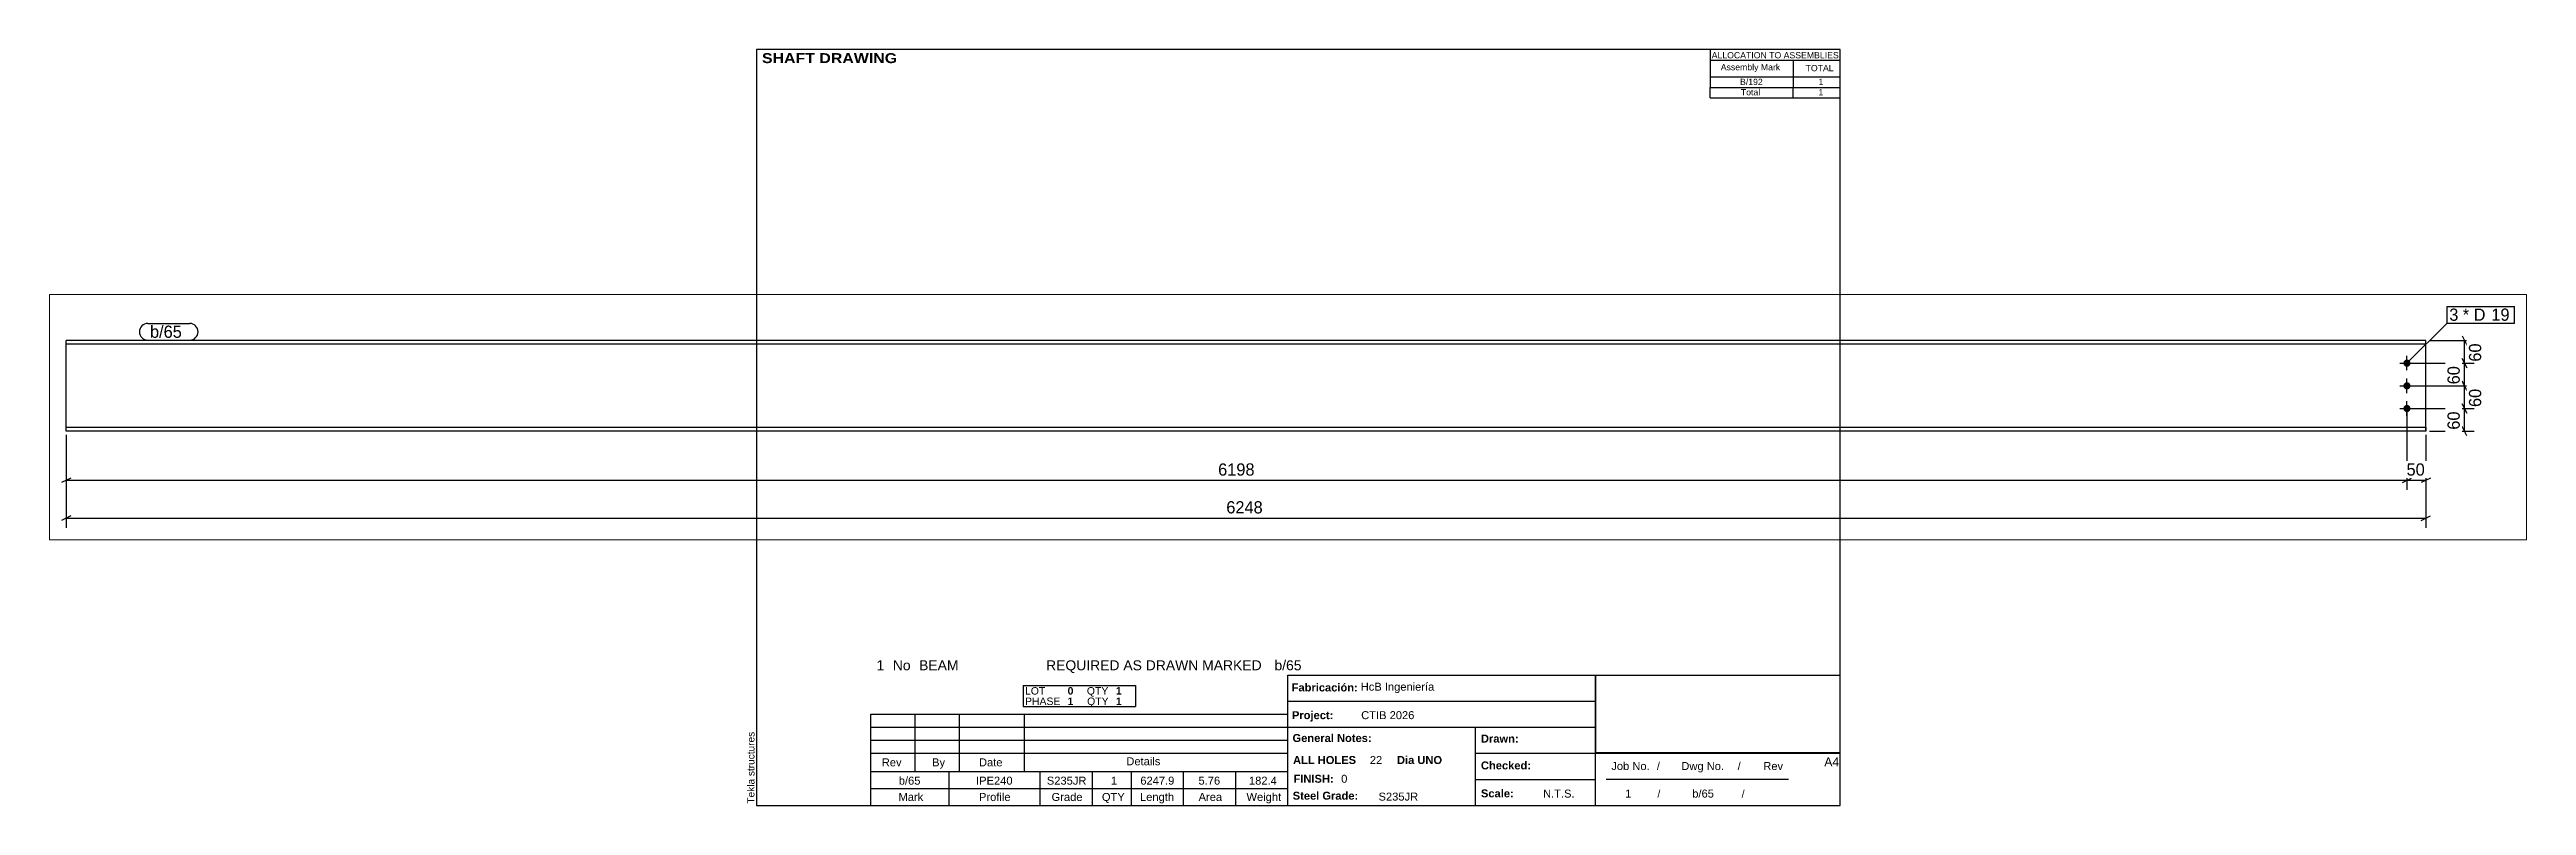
# Paper-space layout 'Layout1' of a CAD drawing. Header units: millimetres. Extents: x -182 to 474, y 5 to 205.
# The model-space entities are those that its viewports show. They can reach past a viewport. Long polylines and large blocks are cut down to what shows.
import ezdxf

# ---------------------------------------------------------------- set-up
doc = ezdxf.new("R2010")
doc.units = ezdxf.units.MM
doc.linetypes.add('DXK_LINE_DOT4', pattern=[0.9408, 0.4704, -0.4704])
doc.layers.add('Viewport layer', color=7, linetype='Continuous', plot=False)
doc.styles.add('Arial', font='ARIAL.TTF', dxfattribs={"height": 0.2})
doc.styles.add('Arial Black', font='ARIBLK.TTF', dxfattribs={"height": 0.2})
doc.styles.add('Arial Bold', font='ARIALBD.TTF', dxfattribs={"height": 0.2})
doc.styles.add('Comic Sans MS', font='COMIC.TTF', dxfattribs={"height": 0.2})

msp = doc.modelspace()

# ---------------------------------------------------------------- hatches: boundary and pattern name
at = {"linetype": 'Continuous'}
for points in [[(6232.4, 467.6), (6232.6, 469.6), (6233.2, 471.5), (6234.2, 473.2), (6235.5, 474.7), (6237.1, 475.8), (6238.9, 476.6), (6240.9, 477), (6242.8, 477), (6244.8, 476.6), (6246.6, 475.8), (6248.2, 474.7), (6249.5, 473.2), (6250.5, 471.5), (6251.1, 469.6), (6251.4, 467.6), (6251.1, 465.6), (6250.5, 463.7), (6249.5, 462), (6248.2, 460.5), (6246.6, 459.4), (6244.8, 458.6), (6242.8, 458.2), (6240.9, 458.2), (6238.9, 458.6), (6237.1, 459.4), (6235.5, 460.5), (6234.2, 462), (6233.2, 463.7), (6232.6, 465.6)], [(6232.4, 407.6), (6232.6, 409.6), (6233.2, 411.5), (6234.2, 413.2), (6235.5, 414.7), (6237.1, 415.8), (6238.9, 416.6), (6240.9, 417), (6242.8, 417), (6244.8, 416.6), (6246.6, 415.8), (6248.2, 414.7), (6249.5, 413.2), (6250.5, 411.5), (6251.1, 409.6), (6251.4, 407.6), (6251.1, 405.6), (6250.5, 403.7), (6249.5, 402), (6248.2, 400.5), (6246.6, 399.4), (6244.8, 398.6), (6242.8, 398.2), (6240.9, 398.2), (6238.9, 398.6), (6237.1, 399.4), (6235.5, 400.5), (6234.2, 402), (6233.2, 403.7), (6232.6, 405.6)], [(6232.4, 347.6), (6232.6, 349.6), (6233.2, 351.5), (6234.2, 353.2), (6235.5, 354.7), (6237.1, 355.8), (6238.9, 356.6), (6240.9, 357), (6242.8, 357), (6244.8, 356.6), (6246.6, 355.8), (6248.2, 354.7), (6249.5, 353.2), (6250.5, 351.5), (6251.1, 349.6), (6251.4, 347.6), (6251.1, 345.6), (6250.5, 343.7), (6249.5, 342), (6248.2, 340.5), (6246.6, 339.4), (6244.8, 338.6), (6242.8, 338.2), (6240.9, 338.2), (6238.9, 338.6), (6237.1, 339.4), (6235.5, 340.5), (6234.2, 342), (6233.2, 343.7), (6232.6, 345.6)]]:
    msp.add_hatch(color=3, dxfattribs=at).paths.add_polyline_path(points)

# ---------------------------------------------------------------- linework, layer by layer
at = {"color": 7, "linetype": 'Continuous'}
for p, q in [((6291.9, 527.6), (44, 527.6)), ((44, 287.6), (44, 527.6)), ((6291.9, 517.8), (6291.9, 527.6)), ((6291.9, 517.8), (44, 517.8)), ((6291.9, 297.4), (6291.9, 517.8)), ((6291.9, 297.4), (44, 297.4)), ((6291.9, 287.6), (44, 287.6)), ((6291.9, 287.6), (6291.9, 297.4))]:
    msp.add_line(p, q, dxfattribs=at)
at = {"color": 7, "linetype": 'DXK_LINE_DOT4'}
for p, q in [((6291.9, 517.8), (6291.9, 527.6)), ((6291.9, 297.4), (6291.9, 517.8)), ((6291.9, 297.4), (6291.9, 287.6))]:
    msp.add_line(p, q, dxfattribs=at)
at = {"color": 8, "linetype": 'Continuous'}
for p, q in [((6301.9, 527.6), (6422.4, 527.6)), ((6388, 539.6), (6400, 515.6)), ((6394, 467.6), (6394, 527.6)), ((6251.9, 467.6), (6422.4, 467.6)), ((6400, 455.6), (6388, 479.6)), ((6251.9, 407.6), (6419.6, 407.6)), ((6400, 395.6), (6388, 419.6)), ((6241.9, 337.6), (6241.9, 132)), ((6241.9, 337.6), (6241.9, 132)), ((6251.9, 347.6), (6422.4, 347.6)), ((6400, 335.6), (6388, 359.6)), ((44, 277.6), (44, 132)), ((44, 277.6), (44, 32)), ((6291.9, 277.6), (6291.9, 32)), ((6291.9, 277.6), (6291.9, 132)), ((6301.9, 287.6), (6419.6, 287.6)), ((6400, 275.6), (6388, 299.6)), ((56, 163.6), (32, 151.6)), ((44, 157.6), (6241.9, 157.6)), ((6229.9, 151.6), (6253.9, 163.6)), ((6229.9, 151.6), (6253.9, 163.6)), ((6241.9, 157.6), (6291.9, 157.6)), ((6303.9, 163.6), (6279.9, 151.6)), ((56, 63.6), (32, 51.6)), ((44, 57.6), (6291.9, 57.6)), ((6279.9, 51.6), (6303.9, 63.6))]:
    msp.add_line(p, q, dxfattribs=at)
at = {"color": 3, "linetype": 'Continuous'}
for p, q in [((6222.9, 467.6), (6260.9, 467.6)), ((6241.9, 448.6), (6241.9, 486.6)), ((6222.9, 407.6), (6260.9, 407.6)), ((6241.9, 388.6), (6241.9, 426.6)), ((6222.9, 347.6), (6260.9, 347.6)), ((6241.9, 328.6), (6241.9, 366.6))]:
    msp.add_line(p, q, dxfattribs=at)

# ---------------------------------------------------------------- wipeouts: each hides what was drawn before it
at = {"color": 0}
msp.add_wipeout([(6380, 579.7), (6380, 611.7), (6353.9, 611.7), (6353.9, 579.7)], dxfattribs=at)

# ---------------------------------------------------------------- next in the draw order: wipeouts: each hides what was drawn before it
for points in [[(6380, 579.7), (6380, 611.7), (6353.9, 611.7), (6353.9, 579.7)], [(365.3, 534.6), (365.3, 566.6), (266, 566.6), (266, 534.6)], [(6444.8, 530.1), (6400, 530.1), (6400, 465.1), (6444.8, 465.1)], [(3198, 163.6), (3198, 208.4), (3087.8, 208.4), (3087.8, 163.6)], [(6299.3, 163.6), (6299.3, 208.4), (6234.4, 208.4), (6234.4, 163.6)], [(3226.5, 63.6), (3226.5, 108.4), (3109.4, 108.4), (3109.4, 63.6)]]:
    msp.add_wipeout(points, dxfattribs=at)

# ---------------------------------------------------------------- next in the draw order: linework, layer by layer
at = {"color": 7, "linetype": 'Continuous'}
msp.add_line((6347.9, 573.7), (6347.9, 617.7), dxfattribs=at)
at = {"color": 8, "linetype": 'Continuous'}
for p, q in [((6251.9, 467.6), (6419.6, 467.6)), ((6388, 479.6), (6400, 455.6)), ((6394, 407.6), (6394, 467.6))]:
    msp.add_line(p, q, dxfattribs=at)

# ---------------------------------------------------------------- next in the draw order: texts
at = {"color": 3, "style": 'Comic Sans MS'}
msp.add_text('60', height=32.38, rotation=90.00021, dxfattribs=at).set_placement((6438.4, 471.5))
for s, p in [('6198', (3094.2, 170)), ('50', (6240.8, 170)), ('6248', (3115.8, 70))]:
    msp.add_text(s, height=32.38, dxfattribs=at).set_placement(p)

# ---------------------------------------------------------------- next in the draw order: wipeouts: each hides what was drawn before it
at = {"color": 0}
for points in [[(6455.8, 579.7), (6455.8, 611.7), (6389.6, 611.7), (6389.6, 579.7)], [(365.3, 534.6), (365.3, 566.6), (266, 566.6), (266, 534.6)]]:
    msp.add_wipeout(points, dxfattribs=at)

# ---------------------------------------------------------------- next in the draw order: linework, layer by layer
at = {"color": 7, "linetype": 'Continuous'}
for p, q in [((260, 572.6), (371.3, 572.6)), ((260, 528.6), (371.3, 528.6))]:
    msp.add_line(p, q, dxfattribs=at)
for centre, start, end in [((260, 550.6), 90, 270), ((371.3, 550.6), 270, 90)]:
    msp.add_arc(centre, 22, start, end, dxfattribs=at)

# ---------------------------------------------------------------- next in the draw order: texts
at = {"color": 3, "style": 'Comic Sans MS'}
msp.add_text('b/65', height=32.38, dxfattribs=at).set_placement((266, 534.6))

# ---------------------------------------------------------------- next in the draw order: wipeouts: each hides what was drawn before it
at = {"color": 0}
for points in [[(6455.8, 579.7), (6455.8, 611.7), (6389.6, 611.7), (6389.6, 579.7)], [(6388, 470.1), (6343.2, 470.1), (6343.2, 405.1), (6388, 405.1)]]:
    msp.add_wipeout(points, dxfattribs=at)

# ---------------------------------------------------------------- next in the draw order: linework, layer by layer
at = {"color": 7, "linetype": 'Continuous'}
msp.add_line((6241.9, 467.6), (6347.9, 573.7), dxfattribs=at)
at = {"color": 8, "linetype": 'Continuous'}
for p, q in [((6251.9, 407.6), (6422.4, 407.6)), ((6388, 419.6), (6400, 395.6)), ((6394, 347.6), (6394, 407.6))]:
    msp.add_line(p, q, dxfattribs=at)

# ---------------------------------------------------------------- next in the draw order: texts
at = {"color": 3, "style": 'Comic Sans MS'}
msp.add_text('3', height=32.4, dxfattribs=at).set_placement((6353.9, 579.7))
msp.add_text('60', height=32.38, rotation=90.00021, dxfattribs=at).set_placement((6381.6, 411.5))

# ---------------------------------------------------------------- next in the draw order: wipeouts: each hides what was drawn before it
at = {"color": 0}
msp.add_wipeout([(6510.7, 579.7), (6510.7, 611.7), (6465.4, 611.7), (6465.4, 579.7)], dxfattribs=at)

# ---------------------------------------------------------------- next in the draw order: wipeouts: each hides what was drawn before it
for points in [[(6510.7, 579.7), (6510.7, 611.7), (6465.4, 611.7), (6465.4, 579.7)], [(6444.8, 410.1), (6400, 410.1), (6400, 345.1), (6444.8, 345.1)]]:
    msp.add_wipeout(points, dxfattribs=at)

# ---------------------------------------------------------------- next in the draw order: linework, layer by layer
at = {"color": 7, "linetype": 'Continuous'}
for p, q in [((6347.9, 617.7), (6526.3, 617.7)), ((6526.3, 573.7), (6526.3, 617.7)), ((6347.9, 573.7), (6526.3, 573.7))]:
    msp.add_line(p, q, dxfattribs=at)
at = {"color": 8, "linetype": 'Continuous'}
for p, q in [((6251.9, 347.6), (6419.6, 347.6)), ((6388, 359.6), (6400, 335.6)), ((6394, 287.6), (6394, 347.6))]:
    msp.add_line(p, q, dxfattribs=at)

# ---------------------------------------------------------------- next in the draw order: texts
at = {"color": 3, "style": 'Comic Sans MS'}
for s, p in [('* D', (6389.6, 579.7)), ('19', (6465.4, 579.7))]:
    msp.add_text(s, height=32.38, dxfattribs=at).set_placement(p)
msp.add_text('60', height=32.38, rotation=90.00021, dxfattribs=at).set_placement((6438.4, 351.5))

# ---------------------------------------------------------------- next in the draw order: wipeouts: each hides what was drawn before it
at = {"color": 0}
msp.add_wipeout([(6388, 350.1), (6343.2, 350.1), (6343.2, 285.1), (6388, 285.1)], dxfattribs=at)

# ---------------------------------------------------------------- next in the draw order: texts
at = {"color": 3, "style": 'Comic Sans MS'}
msp.add_text('60', height=32.38, rotation=90.00021, dxfattribs=at).set_placement((6381.6, 291.5))

psp = doc.layouts.get("Layout1")

# ---------------------------------------------------------------- linework, layer by layer
at = {"color": 5, "linetype": 'Continuous'}
for p, q in [((292, 205), (5, 205)), ((5, 205), (5, 5)), ((292, 5), (292, 205)), ((5, 5), (292, 5))]:
    psp.add_line(p, q, dxfattribs=at)
at = {"color": 7, "linetype": 'Continuous'}
for p, q in [((257.51, 205), (257.51, 197.75)), ((257.51, 197.75), (257.51, 195)), ((257.57, 202.24), (292, 202.24)), ((257.57, 197.75), (292, 197.75)), ((279.49, 202.24), (279.49, 197.75)), ((279.49, 197.75), (279.49, 195)), ((257.51, 192.23), (257.51, 194.99)), ((257.51, 192.23), (292, 192.23)), ((257.54, 194.99), (292, 194.99)), ((279.49, 192.23), (279.49, 194.99)), ((145.72, 5), (145.72, 39.5)), ((145.75, 39.5), (292, 39.5)), ((227.14, 5), (227.14, 39.5)), ((75.68, 36.74), (105.35, 36.74)), ((75.68, 36.74), (75.68, 33.98)), ((75.68, 33.98), (75.68, 31.22)), ((105.35, 36.74), (105.35, 33.98)), ((105.35, 33.98), (105.35, 31.22)), ((35.31, 13.97), (35.31, 29.15)), ((35.31, 29.15), (145.71, 29.15)), ((47.04, 13.97), (47.04, 29.15)), ((58.77, 13.97), (58.77, 29.15)), ((75.68, 31.22), (105.35, 31.22)), ((76.02, 13.97), (76.02, 29.15)), ((145.71, 13.97), (145.71, 29.15)), ((145.72, 32.6), (227.14, 32.6)), ((35.31, 25.7), (145.71, 25.7)), ((35.31, 22.25), (145.71, 22.25)), ((145.72, 25.7), (227.14, 25.7)), ((195.4, 5), (195.4, 25.7)), ((35.31, 18.8), (145.71, 18.8)), ((35.31, 13.96), (145.71, 13.97)), ((35.31, 9.49), (35.31, 13.96)), ((56.01, 9.49), (56.01, 13.97)), ((80.16, 9.49), (80.16, 13.97)), ((93.96, 9.49), (93.96, 13.97)), ((104.31, 9.49), (104.31, 13.97)), ((118.11, 9.49), (118.11, 13.97)), ((131.91, 9.49), (131.91, 13.97)), ((195.4, 18.8), (292, 18.8)), ((35.31, 9.48), (145.72, 9.49)), ((35.31, 5), (35.31, 9.48)), ((56.01, 5), (56.01, 9.48)), ((80.16, 5), (80.16, 9.48)), ((93.96, 5), (93.96, 9.48)), ((104.31, 5), (104.31, 9.48)), ((118.11, 5), (118.11, 9.48)), ((131.91, 5), (131.91, 9.48)), ((195.4, 11.9), (227.14, 11.9)), ((229.99, 11.92), (278.29, 11.92))]:
    psp.add_line(p, q, dxfattribs=at)
at = {"color": 2, "linetype": 'Continuous'}
for p, q in [((227.28, 39.46), (291.86, 39.46)), ((227.29, 19.02), (227.29, 39.46)), ((291.96, 19.03), (291.96, 39.47)), ((227.28, 19.03), (291.86, 19.03))]:
    psp.add_line(p, q, dxfattribs=at)

# ---------------------------------------------------------------- texts
at = {"color": 7}
for s, height, style, p in [(' SHAFT DRAWING', 2.6342, 'Arial Black', (5.3, 201.42)), ('ALLOCATION TO ASSEMBLIES', 1.6475, 'Arial', (257.95, 202.68)), ('Assembly Mark', 1.6475, 'Arial', (260.35, 199.52)), ('TOTAL', 1.648, 'Arial', (282.81, 199.28)), ('1', 2.64, 'Arial', (36.8, 40.76)), ('No', 2.636, 'Arial', (41.13, 40.76)), ('BEAM', 2.636, 'Arial', (48.08, 40.76)), ('REQUIRED AS DRAWN MARKED', 2.636, 'Arial', (81.71, 40.76)), ('b/65', 2.636, 'Arial', (142.18, 40.76)), ('FINISH:', 2.107, 'Arial Bold', (147.22, 11)), ('0', 2.11, 'Arial', (159.84, 11)), ('b/65', 2.109, 'Arial', (42.71, 10.5)), ('IPE240', 2.109, 'Arial', (63.17, 10.5)), ('S235JR', 2.109, 'Arial', (81.91, 10.5)), ('1', 2.11, 'Arial', (98.86, 10.5)), ('6247.9', 2.109, 'Arial', (106.66, 10.5)), ('5.76', 2.109, 'Arial', (122.06, 10.5)), ('182.4', 2.109, 'Arial', (135.43, 10.5))]:
    psp.add_text(s, height=height, dxfattribs=dict(at, style=style)).set_placement(p)
at = {"color": 7, "linetype": 'Continuous'}
for s, height, style, p in [('B/192', 1.648, 'Arial', (265.45, 195.63)), ('1', 1.65, 'Arial', (286.23, 195.63)), ('Total', 1.648, 'Arial', (265.67, 192.88)), ('1', 1.65, 'Arial', (286.21, 192.88)), ('LOT', 1.977, 'Arial', (76.13, 34.33)), ('PHASE', 1.977, 'Arial', (76.13, 31.57)), ('0', 1.98, 'Arial Bold', (87.41, 34.33)), ('1', 1.98, 'Arial Bold', (87.41, 31.57)), ('QTY', 1.977, 'Arial', (92.51, 34.33)), ('QTY', 1.977, 'Arial', (92.58, 31.57)), ('1', 1.98, 'Arial Bold', (100.18, 34.33)), ('1', 1.98, 'Arial Bold', (100.18, 31.57)), ('Fabricación:', 2.1074, 'Arial Bold', (146.73, 35.16)), ('HcB Ingeniería', 2.1088, 'Arial', (165.02, 35.36)), ('Project:', 2.107, 'Arial Bold', (146.81, 27.83)), ('CTIB 2026', 2.109, 'Arial', (165.14, 27.83)), ('General Notes:', 2.1074, 'Arial Bold', (146.96, 21.78)), ('Drawn:', 2.107, 'Arial Bold', (196.85, 21.62)), ('Rev', 2.109, 'Arial', (38.21, 15.35)), ('By', 2.109, 'Arial', (51.53, 15.35)), ('Date', 2.109, 'Arial', (63.94, 15.35)), ('Details', 2.109, 'Arial', (102.96, 15.63)), ('ALL HOLES', 2.107, 'Arial Bold', (147.1, 15.96)), ('22', 2.109, 'Arial', (167.43, 15.96)), ('Dia UNO', 2.107, 'Arial Bold', (174.62, 15.96)), ('Checked:', 2.107, 'Arial Bold', (196.85, 14.53)), ('Job No.', 2.109, 'Arial', (231.37, 14.37)), ('/', 2.11, 'Arial', (243.42, 14.37)), ('Dwg No.', 2.109, 'Arial', (249.91, 14.37)), ('/', 2.11, 'Arial', (264.81, 14.37)), ('Rev', 2.109, 'Arial', (271.61, 14.37)), ('A4', 2.307, 'Arial', (287.76, 15.38)), ('Mark', 2.109, 'Arial', (42.64, 6.19)), ('Profile', 2.109, 'Arial', (63.95, 6.19)), ('Grade', 2.109, 'Arial', (83.16, 6.19)), ('QTY', 2.109, 'Arial', (96.49, 6.19)), ('Length', 2.109, 'Arial', (106.58, 6.19)), ('Area', 2.109, 'Arial', (122.09, 6.19)), ('Weight', 2.109, 'Arial', (134.77, 6.19)), ('Steel Grade:', 2.1074, 'Arial Bold', (147.01, 6.52)), ('S235JR', 2.109, 'Arial', (169.74, 6.28)), ('Scale:', 2.107, 'Arial Bold', (196.85, 7.13)), ('N.T.S.', 2.109, 'Arial', (213.29, 7.08)), ('1', 2.11, 'Arial', (235.04, 7.08)), ('/', 1.98, 'Arial', (243.58, 7.08)), ('b/65', 2.109, 'Arial', (252.8, 7.08)), ('/', 1.98, 'Arial', (265.88, 7.08))]:
    psp.add_text(s, height=height, dxfattribs=dict(at, style=style)).set_placement(p)
at = {"color": 174, "linetype": 'Continuous', "style": 'Arial'}
psp.add_text('Tekla structures', height=1.9102, rotation=90, dxfattribs=at).set_placement((4.5, 5.5))

# ---------------------------------------------------------------- viewports
at = {"layer": 'Viewport layer', "view_target_point": (3279.13, 324.83)}
psp.add_viewport(center=(145.76, 107.75), size=(655.83, 64.9665), view_center_point=(0, 0), view_height=649.665, dxfattribs=at)

doc.saveas('drawing.dxf')
